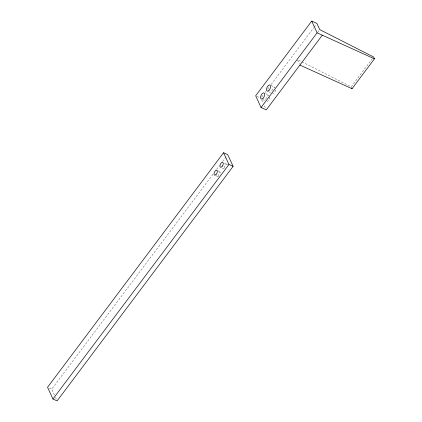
<?xml version="1.0" encoding="UTF-8"?>
<svg xmlns="http://www.w3.org/2000/svg" width="422" height="422" viewBox="0 0 422 422"><rect width="100%" height="100%" fill="white"/><g stroke="black" fill="none" stroke-linecap="round" stroke-linejoin="round"><path stroke-width="0.32" stroke-dasharray="2.11 1.58" d="M261.672 97.092L263.65 94.459M265.227 92.355L266.013 91.305M267.595 89.2L269.568 86.573M271.146 84.469L313.768 27.673M314.163 27.145L316.136 24.513M317.803 32.272L318.985 30.7M54.417 395.034L51.716 389.168L213.084 174.133M216.644 169.391L219.414 165.704M222.579 161.484L226.925 155.686M372.42 58.552L351.188 86.853L297.943 59.819M270.913 85.508L274.97 87.343A3.318 1.677 -65.6 0 0 271.852 90.878M268.529 91.664L270.845 92.713M265.565 93.673L269.041 95.245A3.318 1.677 -65.6 0 0 266.757 96.817A3.318 1.677 -65.6 0 0 265.823 100.251M256.829 96.306L259.725 97.619M262.6 99.566L265.496 100.879M224.483 163.177L226.867 164.253M222.31 168.019L224.694 169.101M217.826 170.768L220.806 172.118M215.916 175.694L218.897 177.045M49.337 388.087L51.716 389.168M227.337 164.849L227.147 164.475A2.653 1.34 -65.6 0 0 225.058 165.255A2.653 1.34 -65.6 0 0 224.224 168.505L224.414 168.879M297.61 60.077L299.393 63.959M261.693 99.903L263.312 103.422M264.394 105.769L265.739 108.697M55.493 397.382L56.305 399.138M269.89 97.092A3.318 1.677 -65.6 0 1 267.126 101.391M275.698 89.97A3.318 1.677 -65.6 0 1 272.586 93.505M218.353 176.57A2.653 1.34 -65.6 0 1 219.371 172.856A2.653 1.34 -65.6 0 1 221.471 173.041"/><path stroke-width="0.63" d="M299.905 65.067L352.038 88.699L374.451 58.832L373.602 56.981L319.771 29.651L316.927 23.463L311.71 21.1L255.674 95.778L261.065 107.51L266.282 109.873L322.318 35.195M223.549 152.743L47.549 387.28L52.945 399.012L57.112 400.9L233.113 166.363L227.716 154.637L223.549 152.743L228.946 164.475L233.113 166.363M261.065 107.51L317.107 32.832L311.71 21.1M52.945 399.012L228.946 164.475M317.107 32.832L374.451 58.832M351.61 87.776L352.038 88.699M222.521 165.93L222.136 166.458A2.653 1.34 -65.6 0 1 220.242 166.985L220.052 166.616A2.653 1.34 -65.6 0 1 220.891 163.367A2.653 1.34 -65.6 0 1 222.98 162.586L223.164 162.955A2.653 1.34 -65.6 0 1 222.521 165.93M262.969 98.389A3.318 1.677 -65.6 0 0 264.219 93.083A3.318 1.677 -65.6 0 0 260.712 96.416A3.318 1.677 -65.6 0 0 262.969 98.389M268.898 90.487A3.318 1.677 -65.6 0 0 270.149 85.175A3.318 1.677 -65.6 0 0 266.641 88.514A3.318 1.677 -65.6 0 0 268.898 90.487M215.948 174.634A2.653 1.34 -65.6 0 0 216.945 170.382A2.653 1.34 -65.6 0 0 214.144 173.052A2.653 1.34 -65.6 0 0 215.948 174.634"/></g></svg>
